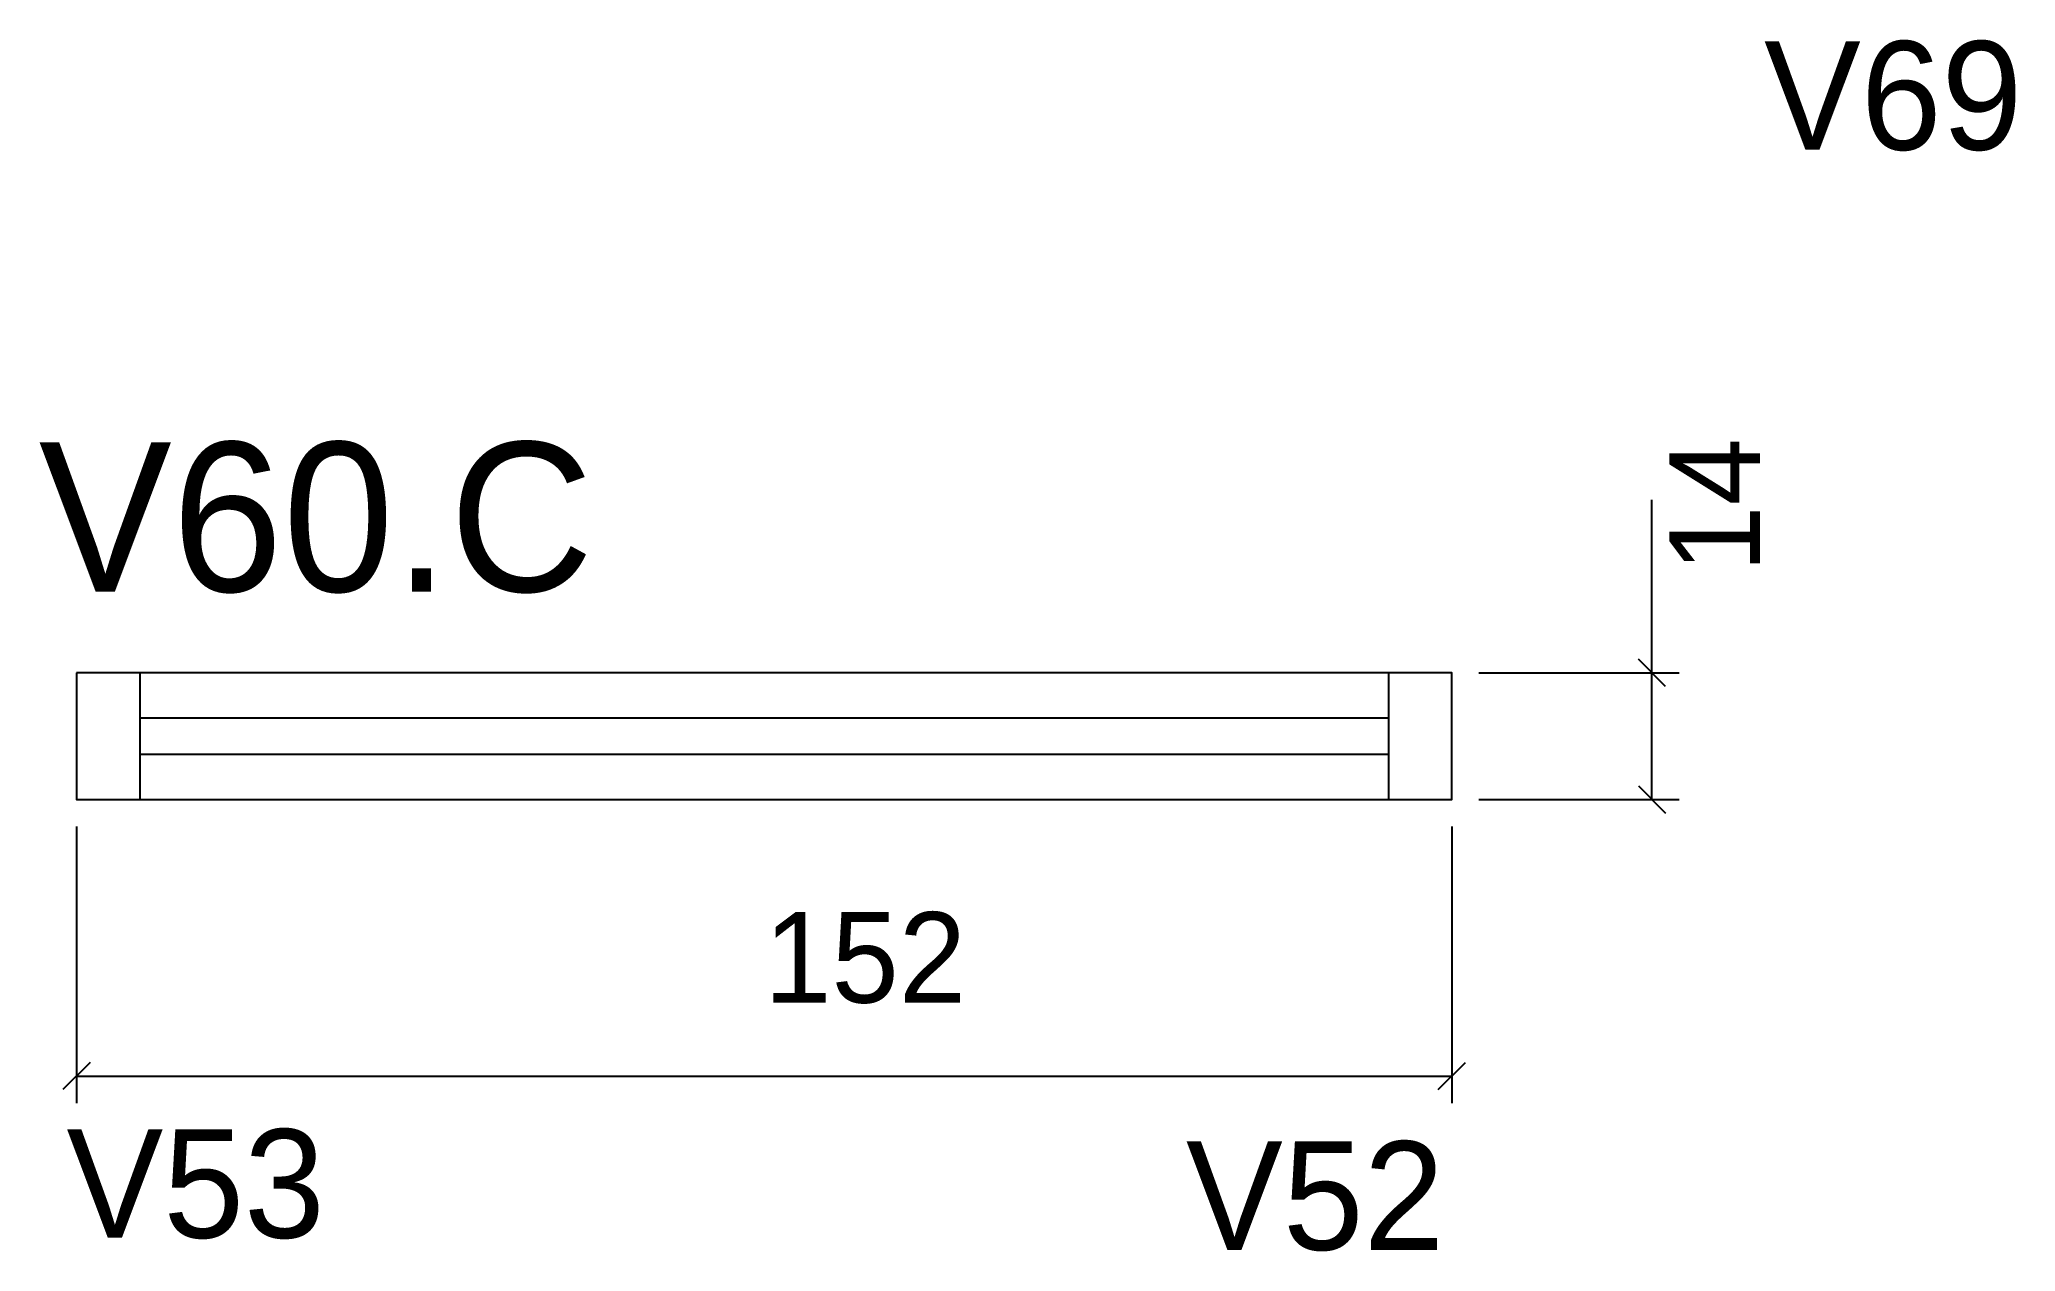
# Model space of a CAD drawing. Header units: metres. Extents: x 4771 to 5409, y 158 to 292.
# Drawn here: x 4771.2 to 4989.5, y 158 to 291.9 of the extents above; entities outside this region: 1.
import ezdxf

# ---------------------------------------------------------------- set-up
doc = ezdxf.new("R2010")
doc.units = ezdxf.units.M
for name, color, linetype in [('5', 7, 'Continuous'), ('COTA', 7, 'Continuous'), ('NOMENCLATURA', 7, 'Continuous'), ('Painéis', 7, 'Continuous'), ('SARR_2.2x7', 7, 'Continuous'), ('SARR_EDITAR', 7, 'Continuous')]:
    doc.layers.add(name, color=color, linetype=linetype)

msp = doc.modelspace()

# ---------------------------------------------------------------- linework, layer by layer
at = {"layer": 'COTA', "color": 4, "lineweight": 25}
for p, q in [((4949.36, 221.9), (4949.36, 241.01)), ((4930.24, 221.9), (4952.36, 221.9)), ((4949.36, 207.9), (4949.36, 221.9)), ((4930.24, 207.9), (4952.36, 207.9)), ((4775.24, 204.9), (4775.24, 174.34)), ((4927.24, 204.9), (4927.24, 174.34)), ((4775.24, 177.34), (4927.24, 177.34))]:
    msp.add_line(p, q, dxfattribs=at)
at = {"layer": 'COTA', "color": 0, "lineweight": 25}
for p, q in [((4950.86, 220.4), (4947.86, 223.4)), ((4947.86, 209.4), (4950.86, 206.4)), ((4776.74, 178.84), (4773.74, 175.84)), ((4925.74, 175.84), (4928.74, 178.84))]:
    msp.add_line(p, q, dxfattribs=at)
at = {"layer": 'Painéis', "color": 200, "lineweight": 25}
msp.add_lwpolyline([(4775.24, 221.9), (4775.24, 207.9), (4927.24, 207.9), (4927.24, 221.9), (4775.24, 221.9)], dxfattribs=at)
at = {"layer": 'SARR_2.2x7', "color": 40, "lineweight": 25}
for p, q in [((4782.24, 221.9), (4782.24, 207.9)), ((4920.24, 221.9), (4920.24, 207.9))]:
    msp.add_line(p, q, dxfattribs=at)
at = {"layer": 'SARR_EDITAR', "color": 141, "lineweight": 25}
for p, q in [((4920.24, 216.9), (4782.24, 216.9)), ((4782.24, 212.9), (4920.24, 212.9))]:
    msp.add_line(p, q, dxfattribs=at)

# ---------------------------------------------------------------- texts
at = {"layer": '5', "color": 5, "lineweight": 25}
for s, p in [('V69', (4961.74, 279.68)), ('V71', (5381.46, 279.68)), ('V53', (4774.13, 159.47)), ('V52', (4897.86, 158.13))]:
    msp.add_text(s, height=12, rotation=360, dxfattribs=at).set_placement(p)
at = {"layer": 'COTA', "color": 240, "lineweight": 25}
msp.add_text('14', height=10, rotation=90, dxfattribs=at).set_placement((4961.29, 232.96))
msp.add_text('152', height=10, dxfattribs=at).set_placement((4851.24, 185.45))
at = {"layer": 'NOMENCLATURA', "color": 7, "lineweight": 25}
msp.add_text('V60.C', height=16.5, dxfattribs=at).set_placement((4771.06, 230.87))

doc.saveas('drawing.dxf')
